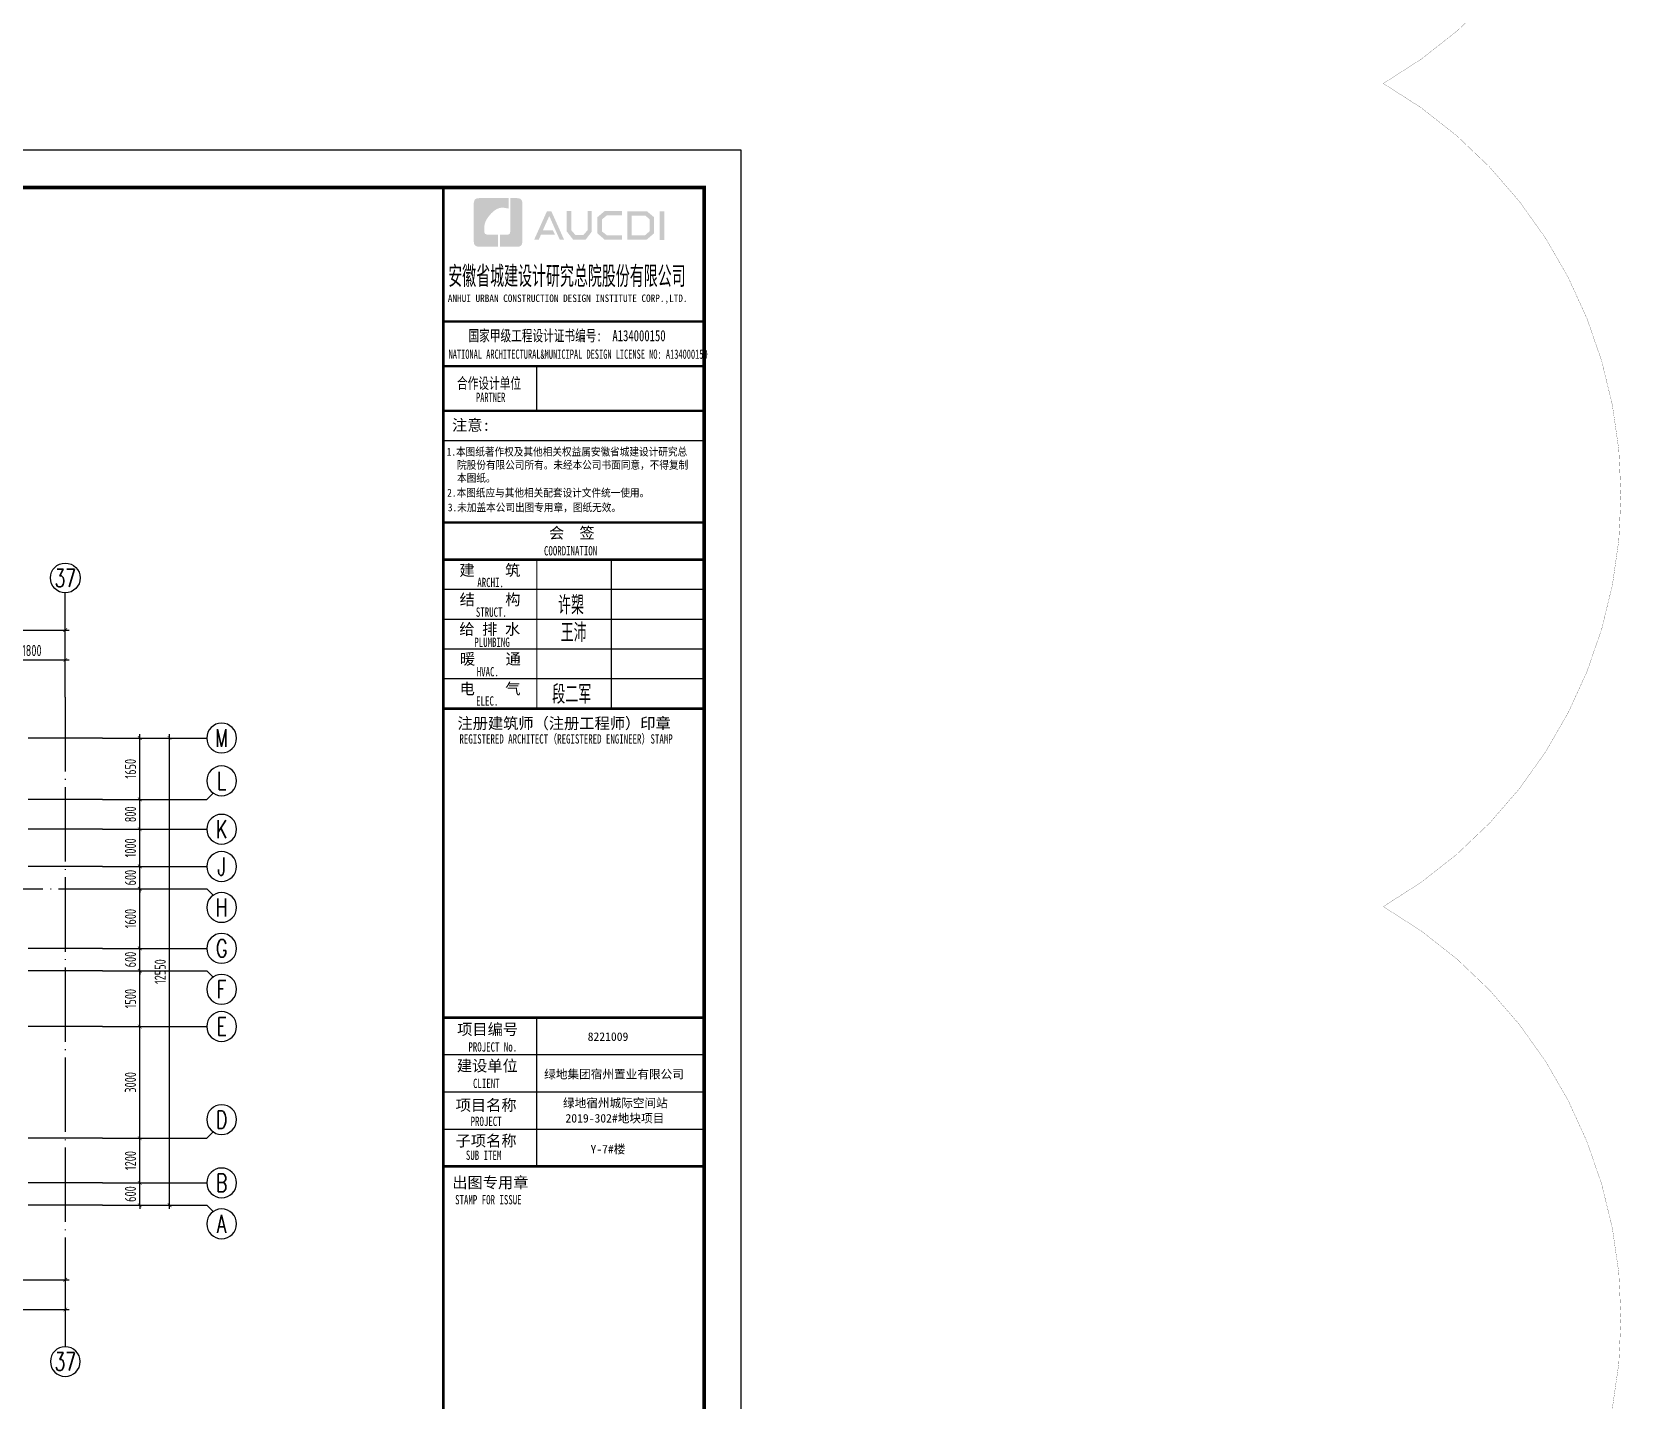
# Model space of a CAD drawing. Extents: x -655480 to 203344, y -294099 to 287156.
# Drawn here: x -25629 to 17063, y -152604 to -115844 of the extents above; entities that cross this region are included whole.
import ezdxf
from ezdxf.enums import TextEntityAlignment as Align

# ---------------------------------------------------------------- set-up
doc = ezdxf.new("R2010")
doc.units = 0
doc.header["$LTSCALE"] = 1000
doc.linetypes.add('DOTE', pattern=[2.42, 2, -0.2, 0.02, -0.2])
doc.layers.get('0').update_dxf_attribs({"linetype": 'CONTINUOUS'})
doc.layers.get('DEFPOINTS').update_dxf_attribs({"linetype": 'CONTINUOUS'})
for name, color, linetype in [('-TK', 7, 'CONTINUOUS'), ('A-AXIS', 1, 'CONTINUOUS'), ('A-DOTE', 10, 'DOTE'), ('AXIS_NUM', 7, 'CONTINUOUS'), ('S-Y一般标注', 3, 'CONTINUOUS'), ('图签文字', 4, 'CONTINUOUS')]:
    doc.layers.add(name, color=color, linetype=linetype)
doc.layers.add('图框', color=9, linetype='CONTINUOUS', lineweight=18)
doc.layers.add('图签', color=147, linetype='CONTINUOUS', lineweight=18)
doc.layers.add('审图修改', color=2, linetype='CONTINUOUS', plot=False)
doc.styles.add('HT', font='simhei.ttf')
doc.styles.add('TSSD_Axis', font='complex.shx', dxfattribs={"width": 0.7, "bigfont": 'hztxt.shx'})
doc.styles.add('TSSD_DIMENSION', font='Tssdeng.shx', dxfattribs={"width": 0.7, "bigfont": 'tssdchn.shx'})
doc.styles.add('宋体', font='', dxfattribs={"height": 50})
doc.styles.add('建筑图签-1', font='simhei.ttf', dxfattribs={"width": 0.7})
doc.styles.add('建筑图签-2', font='TXT.shx', dxfattribs={"width": 0.5, "bigfont": 'HZTXT.shx'})
doc.styles.get('宋体').set_extended_font_data('SimSun')
doc.dimstyles.new('TSSD_100_100', dxfattribs={"dimtxt": 300, "dimasz": 100, "dimexe": 100, "dimexo": 250, "dimgap": 100, "dimtad": 1, "dimdec": 0, "dimzin": 0, "dimdsep": 46, "dimtxsty": 'TSSD_DIMENSION', "dimblk": 'ARCHTICK', "dimcen": 0, "dimdle": 100, "dimclrt": 7, "dimadec": 0, "dimazin": 0, "dimtfac": 1, "dimtdec": 0, "dimtix": 1, "dimtmove": 2, "dimatfit": 3, "dimldrblk": 'ARCHTICK', "dimfxl": 1, "dimtolj": 1, "dimtzin": 0, "dimarcsym": 0})

# ---------------------------------------------------------------- blocks, each defined once
blk = doc.blocks.new('院标1')
h = blk.add_hatch(color=150)
h.dxf.hatch_style = 1
h.set_gradient(color1=(33, 113, 253), color2=(33, 113, 253), tint=1, name='INVCURVED')
edge = h.paths.add_edge_path()
edge.add_spline(control_points=[(116373, 648379), (116379, 648379), (116382, 648379), (116391, 648379), (116391, 648379), (116391, 648379), (116616, 648379), (116616, 648379), (116616, 648379), (116616, 648379), (116616, 648054), (116616, 648054), (116616, 648054), (116616, 648054), (116108, 648054), (116108, 648054), (116108, 648054), (116028, 648054), (115963, 648111), (115963, 648199), (115963, 648199), (115963, 648199), (115963, 649215), (115963, 649215), (115963, 649215), (115963, 649295), (116018, 649360), (116108, 649360), (116108, 649360), (116108, 649360), (116897, 649360), (116897, 649360), (116897, 649360), (116897, 649360), (116897, 649080), (116897, 649080), (116897, 649080), (116897, 649080), (116566, 649140), (116356, 648859), (116356, 648859), (116245, 648719), (116240, 648545), (116247, 648466), (116247, 648466), (116254, 648386), (116247, 648466), (116247, 648466), (116247, 648466), (116247, 648466), (116258, 648374), (116373, 648379)], knot_values=[0, 0, 0, 0, 0.071429, 0.071429, 0.071429, 0.107143, 0.142857, 0.142857, 0.142857, 0.178571, 0.214286, 0.214286, 0.214286, 0.25, 0.285714, 0.285714, 0.285714, 0.321429, 0.357143, 0.357143, 0.357143, 0.392857, 0.428571, 0.428571, 0.428571, 0.464286, 0.5, 0.5, 0.5, 0.535714, 0.571429, 0.571429, 0.571429, 0.607143, 0.642857, 0.642857, 0.642857, 0.678571, 0.714286, 0.714286, 0.714286, 0.75, 0.785714, 0.785714, 0.785714, 0.821429, 0.857143, 0.857143, 0.857143, 0.928571, 1, 1, 1, 1], degree=3, periodic=0)
h = blk.add_hatch(color=150)
h.dxf.hatch_style = 1
h.set_gradient(color1=(33, 113, 253), color2=(33, 113, 253), tint=1, name='INVCURVED')
edge = h.paths.add_edge_path()
edge.add_spline(control_points=[(117268, 649215), (117268, 649215), (117268, 648199), (117268, 648199), (117268, 648199), (117268, 648114), (117212, 648054), (117123, 648054), (117123, 648054), (117123, 648054), (116663, 648054), (116663, 648054), (116663, 648054), (116663, 648054), (116663, 648379), (116663, 648379), (116663, 648379), (116663, 648379), (116865, 648379), (116865, 648379), (116865, 648379), (116907, 648379), (116941, 648413), (116941, 648455), (116941, 648455), (116941, 648455), (116941, 649360), (116941, 649360), (116941, 649360), (116941, 649360), (117123, 649360), (117123, 649360), (117123, 649360), (117204, 649360), (117268, 649306), (117268, 649215)], knot_values=[0, 0, 0, 0, 0.1, 0.1, 0.1, 0.15, 0.2, 0.2, 0.2, 0.25, 0.3, 0.3, 0.3, 0.35, 0.4, 0.4, 0.4, 0.45, 0.5, 0.5, 0.5, 0.55, 0.6, 0.6, 0.6, 0.65, 0.7, 0.7, 0.7, 0.75, 0.8, 0.8, 0.8, 0.9, 1, 1, 1, 1], degree=3, periodic=0)
blk = doc.blocks.new('A1')
at = {"layer": '图框'}
h = blk.add_hatch(color=256, dxfattribs=at)
h.paths.add_polyline_path([(81908, 57758), (82034, 57758), (82034, 56988), (81908, 56988)])
h.paths.add_polyline_path([(81156, 57642), (81156, 57116), (81516, 57116), (81640, 57223), (81640, 57541), (81520, 57642)], flags=16)
h.paths.add_polyline_path([(81038, 57760), (81038, 56998), (81560, 56998), (81759, 57168), (81759, 57596), (81563, 57760)])
h.paths.add_polyline_path([(80895, 57764), (80895, 57648), (80488, 57648), (80355, 57537), (80355, 57218), (80488, 57115), (80897, 57115), (80897, 56993), (80433, 56993), (80231, 57168), (80231, 57596), (80429, 57764)])
h.paths.add_polyline_path([(79412, 57762), (79532, 57762), (79532, 57251), (79646, 57120), (79857, 57120), (79971, 57251), (79971, 57762), (80085, 57762), (80085, 57214), (79921, 56997), (79583, 56997), (79412, 57216)])
h.paths.add_polyline_path([(78880, 57760), (78997, 57760), (79339, 56996), (79223, 56996), (78942, 57630), (78767, 57242), (79038, 57242), (79099, 57127), (78718, 57127), (78659, 56994), (78536, 56994)])
blk.add_lwpolyline([(0, 59400), (0, 0), (84100, 0), (84100, 59400)], close=True)
at = {"const_width": 100}
blk.add_lwpolyline([(2500, 58400), (2500, 1000), (83100, 1000), (83100, 58400)], close=True, dxfattribs=at)
at = {"layer": '图框'}
for p, q in [((76100, 54800), (83100, 54800)), ((76100, 54800), (83100, 54800)), ((76100, 53600), (83100, 53600))]:
    blk.add_line(p, q, dxfattribs=at)
for points, const_width in [([(76100, 1000), (76100, 58400)], 70), ([(76100, 54800), (83100, 54800)], 60), ([(76100, 53600), (83100, 53600)], 60), ([(76100, 53600), (83100, 53600)], 60), ([(78600, 53600), (78600, 52400)], 35), ([(76100, 52400), (83100, 52400)], 60), ([(76100, 52400), (83100, 52400)], 60), ([(76100, 51599), (83100, 51599)], 35), ([(76108, 49400), (83108, 49400)], 60), ([(76108, 48400), (83108, 48400)], 70), ([(76108, 48400), (83108, 48400)], 70), ([(78608, 48400), (78608, 44400)], 35), ([(80608, 48400), (80608, 44400)], 35), ([(76108, 47600), (83108, 47600)], 35), ([(76108, 46800), (83108, 46800)], 35), ([(76108, 46000), (83108, 46000)], 35), ([(76108, 45200), (83108, 45200)], 35), ([(76108, 44400), (83108, 44400)], 70), ([(76100, 36100), (83100, 36100)], 70), ([(76100, 36100), (83100, 36100)], 70), ([(78600, 32100), (78600, 36100)], 35), ([(76100, 35100), (83100, 35100)], 35), ([(76100, 34100), (83100, 34100)], 35), ([(76100, 33100), (83100, 33100)], 35), ([(83100, 32100), (76100, 32100)], 70)]:
    blk.add_lwpolyline(points, dxfattribs=dict(at, const_width=const_width))
blk.add_blockref('院标1', (-39049, -591249))
for s, height, style, width, p in [('ANHUI URBAN CONSTRUCTION DESIGN INSTITUTE CORP.,LTD.', 200, '建筑图签-1', 0.91, (76218, 55322)), ('NATIONAL ARCHITECTURAL&MUNICIPAL DESIGN LICENSE NO: A134000150', 250, '建筑图签-1', 0.6, (76237, 53795)), ('PARTNER', 250, '建筑图签-1', 0.6, (76975, 52634)), ('1.本图纸著作权及其他相关权益属安徽省城建设计研究总', 210, 'HT', 0.88, (76186, 51193)), ('院股份有限公司所有。未经本公司书面同意，不得复制', 210, 'HT', 0.88, (76465, 50839)), ('本图纸。', 210, 'HT', 0.88, (76465, 50489)), (' 2.本图纸应与其他相关配套设计文件统一使用。 ', 210, 'HT', 0.88, (76075, 50092)), ('3.未加盖本公司出图专用章，图纸无效。', 210, 'HT', 0.88, (76218, 49698)), ('COORDINATION', 250, '建筑图签-1', 0.7, (78800, 48513)), ('ARCHI.', 250, '建筑图签-1', 0.7, (77009, 47662)), ('STRUCT.', 250, '建筑图签-1', 0.7, (76970, 46865)), ('PLUMBING', 250, '建筑图签-1', 0.7, (76929, 46058)), ('HVAC.', 250, '建筑图签-1', 0.7, (76994, 45265)), ('ELEC.', 250, '建筑图签-1', 0.7, (76978, 44480)), ('REGISTERED ARCHITECT（REGISTERED ENGINEER）STAMP', 250, '建筑图签-1', 0.7, (76529, 43459)), ('PROJECT No.', 250, '建筑图签-1', 0.7, (76770, 35185, -1799)), ('CLIENT', 250, '建筑图签-1', 0.7, (76894, 34206)), ('PROJECT', 250, '建筑图签-1', 0.7, (76829, 33187)), ('SUB ITEM', 250, '建筑图签-1', 0.7, (76702, 32276)), ('STAMP FOR ISSUE', 250, '建筑图签-1', 0.7, (76413, 31081))]:
    blk.add_text(s, height=height, dxfattribs=dict(at, style=style, width=width)).set_placement(p)
at = {"layer": '图签', "color": 2, "style": '宋体'}
for s, height, p in [('8221009', 229.3, (79974, 35472)), ('绿地集团宿州置业有限公司', 229.34, (78805, 34462)), ('绿地宿州城际空间站', 229.3, (79310, 33688)), ('2019-302#地块项目', 229.34, (79377, 33279)), ('Y-7#楼', 229.3, (80049, 32448))]:
    blk.add_text(s, height=height, dxfattribs=at).set_placement(p)
at = {"layer": '图签文字', "color": 7, "style": '建筑图签-1'}
for s, height, width, p in [('安徽省城建设计研究总院股份有限公司', 500, 0.55, (76228, 55777)), ('国家甲级工程设计证书编号:  A134000150', 300, 0.7, (76772, 54267)), ('合作设计单位', 300, 0.7, (76465, 52990))]:
    blk.add_text(s, height=height, dxfattribs=dict(at, width=width)).set_placement(p)
for s, p in [('注意:', (76331, 51863)), ('会  签', (78935, 48968)), ('建    筑', (76530, 47967)), ('结    构', (76534, 47179)), ('给 排 水', (76525, 46385)), ('暖    通', (76543, 45582)), ('电    气', (76533, 44782)), ('注册建筑师（注册工程师）印章', (76475, 43854)), ('项目编号', (76468, 35632)), ('建设单位', (76460, 34655)), ('项目名称', (76427, 33597)), ('子项名称', (76427, 32640)), ('出图专用章', (76336, 31518))]:
    blk.add_text(s, height=300, dxfattribs=at).set_placement(p)
at = {"layer": '图签文字', "color": 1, "style": '建筑图签-2', "width": 0.7}
for s, p in [('许槊', (79175, 46928)), ('王沛', (79246, 46187)), ('段二军', (79021, 44532))]:
    blk.add_text(s, height=500, dxfattribs=at).set_placement(p)
blk = doc.blocks.new('ts_axno')
at = {"color": 0, "linetype": 'ByBlock', "lineweight": -2}
blk.add_circle((0, 0), 0.5, dxfattribs=at)
at = {"color": 0, "linetype": 'ByBlock', "lineweight": -2, "style": 'TSSD_Axis', "width": 0.7}
blk.add_attdef('A', text='', height=0.6, dxfattribs=at).set_placement((0, 0), align=Align.MIDDLE_CENTER)
blk = doc.blocks.new('_ArchTick')
at = {"color": 0, "linetype": 'ByBlock', "const_width": 0.15}
blk.add_lwpolyline([(-0.5, -0.5), (0.5, 0.5)], dxfattribs=at)
blk = doc.blocks.new('*D171')
at = {"layer": 'DEFPOINTS', "color": 0, "transparency": 16777216}
for p in [(54600, 19250), (52800, 18250), (54600, 18250)]:
    blk.add_point(p, dxfattribs=at)
at = {"layer": 'S-Y一般标注', "color": 0, "lineweight": -2, "transparency": 16777216}
for p, q in [((52700, 19250), (54700, 19250)), ((52800, 18500), (52800, 19350)), ((54600, 18500), (54600, 19350))]:
    blk.add_line(p, q, dxfattribs=at)
at = {"layer": 'S-Y一般标注', "color": 0, "lineweight": -2, "transparency": 16777216, "xscale": 100, "yscale": 100, "zscale": 100, "rotation": 180}
blk.add_blockref('_ArchTick', (52800, 19250), dxfattribs=at)
at = {"layer": 'S-Y一般标注', "color": 0, "lineweight": -2, "transparency": 16777216, "xscale": 100, "yscale": 100, "zscale": 100}
blk.add_blockref('_ArchTick', (54600, 19250), dxfattribs=at)
at = {"layer": 'S-Y一般标注', "color": 7, "transparency": 16777216, "insert": (53700, 19500), "char_height": 300, "attachment_point": 5, "style": 'TSSD_DIMENSION'}
blk.add_mtext('\\A1;1800', dxfattribs=at)
blk = doc.blocks.new('*D172')
at = {"layer": 'DEFPOINTS', "color": 0, "transparency": 16777216}
for p in [(54600, 20050), (4600, 18250), (54600, 18250)]:
    blk.add_point(p, dxfattribs=at)
at = {"layer": 'S-Y一般标注', "color": 0, "lineweight": -2, "transparency": 16777216}
for p, q in [((4600, 18500), (4600, 20150)), ((54600, 18500), (54600, 20150)), ((4500, 20050), (54700, 20050))]:
    blk.add_line(p, q, dxfattribs=at)
at = {"layer": 'S-Y一般标注', "color": 0, "lineweight": -2, "transparency": 16777216, "xscale": 100, "yscale": 100, "zscale": 100, "rotation": 180}
blk.add_blockref('_ArchTick', (4600, 20050), dxfattribs=at)
at = {"layer": 'S-Y一般标注', "color": 0, "lineweight": -2, "transparency": 16777216, "xscale": 100, "yscale": 100, "zscale": 100}
blk.add_blockref('_ArchTick', (54600, 20050), dxfattribs=at)
at = {"layer": 'S-Y一般标注', "color": 7, "transparency": 16777216, "insert": (29600, 20300), "char_height": 300, "attachment_point": 5, "style": 'TSSD_DIMENSION'}
blk.add_mtext('\\A1;50000', dxfattribs=at)
blk = doc.blocks.new('*D194')
at = {"layer": 'DEFPOINTS', "color": 0, "transparency": 16777216}
for p in [(51100, 3600), (54600, 3600), (54600, 2600)]:
    blk.add_point(p, dxfattribs=at)
at = {"layer": 'S-Y一般标注', "color": 0, "lineweight": -2, "transparency": 16777216}
for p, q in [((51100, 3350), (51100, 2500)), ((54600, 3350), (54600, 2500)), ((51000, 2600), (54700, 2600))]:
    blk.add_line(p, q, dxfattribs=at)
at = {"layer": 'S-Y一般标注', "color": 0, "lineweight": -2, "transparency": 16777216, "xscale": 100, "yscale": 100, "zscale": 100, "rotation": 180}
blk.add_blockref('_ArchTick', (51100, 2600), dxfattribs=at)
at = {"layer": 'S-Y一般标注', "color": 0, "lineweight": -2, "transparency": 16777216, "xscale": 100, "yscale": 100, "zscale": 100}
blk.add_blockref('_ArchTick', (54600, 2600), dxfattribs=at)
at = {"layer": 'S-Y一般标注', "color": 7, "transparency": 16777216, "insert": (52850, 2850), "char_height": 300, "attachment_point": 5, "style": 'TSSD_DIMENSION'}
blk.add_mtext('\\A1;3500', dxfattribs=at)
blk = doc.blocks.new('*D195')
at = {"layer": 'DEFPOINTS', "color": 0, "transparency": 16777216}
for p in [(4600, 3600), (54600, 3600), (54600, 1800)]:
    blk.add_point(p, dxfattribs=at)
at = {"layer": 'S-Y一般标注', "color": 0, "lineweight": -2, "transparency": 16777216}
for p, q in [((4600, 3350), (4600, 1700)), ((54600, 3350), (54600, 1700)), ((4500, 1800), (54700, 1800))]:
    blk.add_line(p, q, dxfattribs=at)
at = {"layer": 'S-Y一般标注', "color": 0, "lineweight": -2, "transparency": 16777216, "xscale": 100, "yscale": 100, "zscale": 100, "rotation": 180}
blk.add_blockref('_ArchTick', (4600, 1800), dxfattribs=at)
at = {"layer": 'S-Y一般标注', "color": 0, "lineweight": -2, "transparency": 16777216, "xscale": 100, "yscale": 100, "zscale": 100}
blk.add_blockref('_ArchTick', (54600, 1800), dxfattribs=at)
at = {"layer": 'S-Y一般标注', "color": 7, "transparency": 16777216, "insert": (29600, 2050), "char_height": 300, "attachment_point": 5, "style": 'TSSD_DIMENSION'}
blk.add_mtext('\\A1;50000', dxfattribs=at)
blk = doc.blocks.new('*D200')
at = {"layer": 'DEFPOINTS', "color": 0, "transparency": 16777216}
for p in [(55600, 5200), (56600, 5200), (55600, 4600)]:
    blk.add_point(p, dxfattribs=at)
at = {"layer": 'S-Y一般标注', "color": 0, "lineweight": -2, "transparency": 16777216}
for p, q in [((55850, 5200), (56700, 5200)), ((56600, 5200), (56600, 5300)), ((56600, 4600), (56600, 5200)), ((55850, 4600), (56700, 4600)), ((56600, 4600), (56600, 4500))]:
    blk.add_line(p, q, dxfattribs=at)
at = {"layer": 'S-Y一般标注', "color": 0, "lineweight": -2, "transparency": 16777216, "xscale": 100, "yscale": 100, "zscale": 100}
for p, rotation in [((56600, 5200), 270), ((56600, 4600), 90)]:
    blk.add_blockref('_ArchTick', p, dxfattribs=dict(at, rotation=rotation))
at = {"layer": 'S-Y一般标注', "color": 7, "transparency": 16777216, "insert": (56350, 4900), "char_height": 300, "attachment_point": 5, "rotation": 90, "style": 'TSSD_DIMENSION'}
blk.add_mtext('\\A1;600', dxfattribs=at)
blk = doc.blocks.new('*D201')
at = {"layer": 'DEFPOINTS', "color": 0, "transparency": 16777216}
for p in [(55600, 10900), (56600, 10900), (55600, 9400)]:
    blk.add_point(p, dxfattribs=at)
at = {"layer": 'S-Y一般标注', "color": 0, "lineweight": -2, "transparency": 16777216}
for p, q in [((55850, 10900), (56700, 10900)), ((56600, 9300), (56600, 11000)), ((55850, 9400), (56700, 9400))]:
    blk.add_line(p, q, dxfattribs=at)
at = {"layer": 'S-Y一般标注', "color": 0, "lineweight": -2, "transparency": 16777216, "xscale": 100, "yscale": 100, "zscale": 100}
for p, rotation in [((56600, 10900), 90), ((56600, 9400), 270)]:
    blk.add_blockref('_ArchTick', p, dxfattribs=dict(at, rotation=rotation))
at = {"layer": 'S-Y一般标注', "color": 7, "transparency": 16777216, "insert": (56350, 10150), "char_height": 300, "attachment_point": 5, "rotation": 90, "style": 'TSSD_DIMENSION'}
blk.add_mtext('\\A1;1500', dxfattribs=at)
blk = doc.blocks.new('*D202')
at = {"layer": 'DEFPOINTS', "color": 0, "transparency": 16777216}
for p in [(55600, 11500), (56600, 11500), (55600, 10900)]:
    blk.add_point(p, dxfattribs=at)
at = {"layer": 'S-Y一般标注', "color": 0, "lineweight": -2, "transparency": 16777216}
for p, q in [((56600, 11500), (56600, 11600)), ((55850, 11500), (56700, 11500)), ((56600, 10900), (56600, 11500)), ((55850, 10900), (56700, 10900)), ((56600, 10900), (56600, 10800))]:
    blk.add_line(p, q, dxfattribs=at)
at = {"layer": 'S-Y一般标注', "color": 0, "lineweight": -2, "transparency": 16777216, "xscale": 100, "yscale": 100, "zscale": 100}
for p, rotation in [((56600, 11500), 270), ((56600, 10900), 90)]:
    blk.add_blockref('_ArchTick', p, dxfattribs=dict(at, rotation=rotation))
at = {"layer": 'S-Y一般标注', "color": 7, "transparency": 16777216, "insert": (56350, 11200), "char_height": 300, "attachment_point": 5, "rotation": 90, "style": 'TSSD_DIMENSION'}
blk.add_mtext('\\A1;600', dxfattribs=at)
blk = doc.blocks.new('*D203')
at = {"layer": 'DEFPOINTS', "color": 0, "transparency": 16777216}
for p in [(55600, 13100), (56600, 13100), (55600, 11500)]:
    blk.add_point(p, dxfattribs=at)
at = {"layer": 'S-Y一般标注', "color": 0, "lineweight": -2, "transparency": 16777216}
for p, q in [((55850, 13100), (56700, 13100)), ((56600, 11400), (56600, 13200)), ((55850, 11500), (56700, 11500))]:
    blk.add_line(p, q, dxfattribs=at)
at = {"layer": 'S-Y一般标注', "color": 0, "lineweight": -2, "transparency": 16777216, "xscale": 100, "yscale": 100, "zscale": 100}
for p, rotation in [((56600, 13100), 90), ((56600, 11500), 270)]:
    blk.add_blockref('_ArchTick', p, dxfattribs=dict(at, rotation=rotation))
at = {"layer": 'S-Y一般标注', "color": 7, "transparency": 16777216, "insert": (56350, 12300), "char_height": 300, "attachment_point": 5, "rotation": 90, "style": 'TSSD_DIMENSION'}
blk.add_mtext('\\A1;1600', dxfattribs=at)
blk = doc.blocks.new('*D204')
at = {"layer": 'DEFPOINTS', "color": 0, "transparency": 16777216}
for p in [(55600, 13700), (56600, 13700), (55600, 13100)]:
    blk.add_point(p, dxfattribs=at)
at = {"layer": 'S-Y一般标注', "color": 0, "lineweight": -2, "transparency": 16777216}
for p, q in [((55850, 13700), (56700, 13700)), ((56600, 13700), (56600, 13800)), ((56600, 13100), (56600, 13700)), ((55850, 13100), (56700, 13100)), ((56600, 13100), (56600, 13000))]:
    blk.add_line(p, q, dxfattribs=at)
at = {"layer": 'S-Y一般标注', "color": 0, "lineweight": -2, "transparency": 16777216, "xscale": 100, "yscale": 100, "zscale": 100}
for p, rotation in [((56600, 13700), 270), ((56600, 13100), 90)]:
    blk.add_blockref('_ArchTick', p, dxfattribs=dict(at, rotation=rotation))
at = {"layer": 'S-Y一般标注', "color": 7, "transparency": 16777216, "insert": (56350, 13400), "char_height": 300, "attachment_point": 5, "rotation": 90, "style": 'TSSD_DIMENSION'}
blk.add_mtext('\\A1;600', dxfattribs=at)
blk = doc.blocks.new('*D205')
at = {"layer": 'DEFPOINTS', "color": 0, "transparency": 16777216}
for p in [(55600, 14700), (56600, 14700), (55600, 13700)]:
    blk.add_point(p, dxfattribs=at)
at = {"layer": 'S-Y一般标注', "color": 0, "lineweight": -2, "transparency": 16777216}
for p, q in [((55850, 14700), (56700, 14700)), ((56600, 13600), (56600, 14800)), ((55850, 13700), (56700, 13700))]:
    blk.add_line(p, q, dxfattribs=at)
at = {"layer": 'S-Y一般标注', "color": 0, "lineweight": -2, "transparency": 16777216, "xscale": 100, "yscale": 100, "zscale": 100}
for p, rotation in [((56600, 14700), 90), ((56600, 13700), 270)]:
    blk.add_blockref('_ArchTick', p, dxfattribs=dict(at, rotation=rotation))
at = {"layer": 'S-Y一般标注', "color": 7, "transparency": 16777216, "insert": (56350, 14200), "char_height": 300, "attachment_point": 5, "rotation": 90, "style": 'TSSD_DIMENSION'}
blk.add_mtext('\\A1;1000', dxfattribs=at)
blk = doc.blocks.new('*D206')
at = {"layer": 'DEFPOINTS', "color": 0, "transparency": 16777216}
for p in [(55600, 17150), (57400, 17150), (55600, 4600)]:
    blk.add_point(p, dxfattribs=at)
at = {"layer": 'S-Y一般标注', "color": 0, "lineweight": -2, "transparency": 16777216}
for p, q in [((55850, 17150), (57500, 17150)), ((57400, 4500), (57400, 17250)), ((55850, 4600), (57500, 4600))]:
    blk.add_line(p, q, dxfattribs=at)
at = {"layer": 'S-Y一般标注', "color": 0, "lineweight": -2, "transparency": 16777216, "xscale": 100, "yscale": 100, "zscale": 100}
for p, rotation in [((57400, 17150), 90), ((57400, 4600), 270)]:
    blk.add_blockref('_ArchTick', p, dxfattribs=dict(at, rotation=rotation))
at = {"layer": 'S-Y一般标注', "color": 7, "transparency": 16777216, "insert": (57150, 10875), "char_height": 300, "attachment_point": 5, "rotation": 90, "style": 'TSSD_DIMENSION'}
blk.add_mtext('\\A1;12550', dxfattribs=at)
blk = doc.blocks.new('*D207')
at = {"layer": 'DEFPOINTS', "color": 0, "transparency": 16777216}
for p in [(55600, 15500), (56600, 15500), (55600, 14700)]:
    blk.add_point(p, dxfattribs=at)
at = {"layer": 'S-Y一般标注', "color": 0, "lineweight": -2, "transparency": 16777216}
for p, q in [((55850, 15500), (56700, 15500)), ((56600, 14600), (56600, 15600)), ((55850, 14700), (56700, 14700))]:
    blk.add_line(p, q, dxfattribs=at)
at = {"layer": 'S-Y一般标注', "color": 0, "lineweight": -2, "transparency": 16777216, "xscale": 100, "yscale": 100, "zscale": 100}
for p, rotation in [((56600, 15500), 90), ((56600, 14700), 270)]:
    blk.add_blockref('_ArchTick', p, dxfattribs=dict(at, rotation=rotation))
at = {"layer": 'S-Y一般标注', "color": 7, "transparency": 16777216, "insert": (56350, 15100), "char_height": 300, "attachment_point": 5, "rotation": 90, "style": 'TSSD_DIMENSION'}
blk.add_mtext('\\A1;800', dxfattribs=at)
blk = doc.blocks.new('*D208')
at = {"layer": 'DEFPOINTS', "color": 0, "transparency": 16777216}
for p in [(55600, 6400), (56600, 6400), (55600, 5200)]:
    blk.add_point(p, dxfattribs=at)
at = {"layer": 'S-Y一般标注', "color": 0, "lineweight": -2, "transparency": 16777216}
for p, q in [((56600, 5100), (56600, 6500)), ((55850, 6400), (56700, 6400)), ((55850, 5200), (56700, 5200))]:
    blk.add_line(p, q, dxfattribs=at)
at = {"layer": 'S-Y一般标注', "color": 0, "lineweight": -2, "transparency": 16777216, "xscale": 100, "yscale": 100, "zscale": 100}
for p, rotation in [((56600, 6400), 90), ((56600, 5200), 270)]:
    blk.add_blockref('_ArchTick', p, dxfattribs=dict(at, rotation=rotation))
at = {"layer": 'S-Y一般标注', "color": 7, "transparency": 16777216, "insert": (56350, 5800), "char_height": 300, "attachment_point": 5, "rotation": 90, "style": 'TSSD_DIMENSION'}
blk.add_mtext('\\A1;1200', dxfattribs=at)
blk = doc.blocks.new('*D209')
at = {"layer": 'DEFPOINTS', "color": 0, "transparency": 16777216}
for p in [(55600, 9400), (56600, 9400), (55600, 6400)]:
    blk.add_point(p, dxfattribs=at)
at = {"layer": 'S-Y一般标注', "color": 0, "lineweight": -2, "transparency": 16777216}
for p, q in [((55850, 9400), (56700, 9400)), ((56600, 6300), (56600, 9500)), ((55850, 6400), (56700, 6400))]:
    blk.add_line(p, q, dxfattribs=at)
at = {"layer": 'S-Y一般标注', "color": 0, "lineweight": -2, "transparency": 16777216, "xscale": 100, "yscale": 100, "zscale": 100}
for p, rotation in [((56600, 9400), 90), ((56600, 6400), 270)]:
    blk.add_blockref('_ArchTick', p, dxfattribs=dict(at, rotation=rotation))
at = {"layer": 'S-Y一般标注', "color": 7, "transparency": 16777216, "insert": (56350, 7900), "char_height": 300, "attachment_point": 5, "rotation": 90, "style": 'TSSD_DIMENSION'}
blk.add_mtext('\\A1;3000', dxfattribs=at)
blk = doc.blocks.new('*D210')
at = {"layer": 'DEFPOINTS', "color": 0, "transparency": 16777216}
for p in [(55600, 17150), (56600, 17150), (55600, 15500)]:
    blk.add_point(p, dxfattribs=at)
at = {"layer": 'S-Y一般标注', "color": 0, "lineweight": -2, "transparency": 16777216}
for p, q in [((55850, 17150), (56700, 17150)), ((56600, 15400), (56600, 17250)), ((55850, 15500), (56700, 15500))]:
    blk.add_line(p, q, dxfattribs=at)
at = {"layer": 'S-Y一般标注', "color": 0, "lineweight": -2, "transparency": 16777216, "xscale": 100, "yscale": 100, "zscale": 100}
for p, rotation in [((56600, 17150), 90), ((56600, 15500), 270)]:
    blk.add_blockref('_ArchTick', p, dxfattribs=dict(at, rotation=rotation))
at = {"layer": 'S-Y一般标注', "color": 7, "transparency": 16777216, "insert": (56350, 16325), "char_height": 300, "attachment_point": 5, "rotation": 90, "style": 'TSSD_DIMENSION'}
blk.add_mtext('\\A1;1650', dxfattribs=at)
blk = doc.blocks.new('20210726.16395156')
at = {"layer": 'A-AXIS'}
for p, q in [((54600, 18249.9), (54600, 21049.9)), ((55600, 17150), (58400, 17150)), ((55600, 15500), (58400, 15500)), ((58400, 15500), (58571.6, 15671.7)), ((55600, 14700), (58400, 14700)), ((55600, 13700), (58400, 13700)), ((55600, 13100.3), (58400, 13100.3)), ((58400, 13100.3), (58571.6, 12928.7)), ((55600, 11500), (58400, 11500)), ((55600, 10900), (58400, 10900)), ((58400, 10900), (58571.6, 10728.4)), ((55600, 9400), (58400, 9400)), ((58400, 6400), (58571.6, 6571.7)), ((55600, 6400), (58400, 6400)), ((55600, 5200), (58400, 5200)), ((55600, 4600), (58400, 4600)), ((58400, 4600), (58571.6, 4428.4)), ((54600, 3600), (54600, 800))]:
    blk.add_line(p, q, dxfattribs=at)
at = {"layer": 'A-DOTE'}
for p, q in [((54600, 18249.9), (54600, 3600)), ((55600, 17150), (3600, 17150)), ((55600, 15500), (3600, 15500)), ((55600, 14700), (3600, 14700)), ((55600, 13700), (3600, 13700)), ((3600, 13100.3), (55600, 13100.3)), ((55600, 11500), (3600, 11500)), ((55600, 10900), (3600, 10900)), ((55600, 9400), (3600, 9400)), ((55600, 6400), (3600, 6400)), ((55600, 5200), (3600, 5200)), ((55600, 4600), (3600, 4600))]:
    blk.add_line(p, q, dxfattribs=at)
at = {"layer": 'A-AXIS'}
ref = blk.add_blockref('ts_axno', (54600, 21449.9), dxfattribs=dict(at, xscale=800, yscale=800, zscale=800))
ref.add_attrib('23', '37', dxfattribs={"layer": 'AXIS_NUM', "height": 480, "style": 'TSSD_Axis', "width": 0.7}).set_placement((54600, 21449.9), align=Align.MIDDLE_CENTER)
ref = blk.add_blockref('ts_axno', (58800, 17150), dxfattribs=dict(at, xscale=-800, yscale=800, zscale=800))
ref.add_attrib('G', 'M', dxfattribs={"layer": 'AXIS_NUM', "height": 480, "style": 'TSSD_Axis', "width": 0.7}).set_placement((58800, 17150), align=Align.MIDDLE_CENTER)
ref = blk.add_blockref('ts_axno', (58800, 16000), dxfattribs=dict(at, xscale=-800, yscale=800, zscale=800))
ref.add_attrib('G', 'L', dxfattribs={"layer": 'AXIS_NUM', "height": 480, "style": 'TSSD_Axis', "width": 0.7}).set_placement((58800, 16000), align=Align.MIDDLE_CENTER)
ref = blk.add_blockref('ts_axno', (58800, 14700), dxfattribs=dict(at, xscale=-800, yscale=800, zscale=800))
ref.add_attrib('G', 'K', dxfattribs={"layer": 'AXIS_NUM', "height": 480, "style": 'TSSD_Axis', "width": 0.7}).set_placement((58800, 14700), align=Align.MIDDLE_CENTER)
ref = blk.add_blockref('ts_axno', (58800, 13700), dxfattribs=dict(at, xscale=-800, yscale=800, zscale=800))
ref.add_attrib('G', 'J', dxfattribs={"layer": 'AXIS_NUM', "height": 480, "style": 'TSSD_Axis', "width": 0.7}).set_placement((58800, 13700), align=Align.MIDDLE_CENTER)
ref = blk.add_blockref('ts_axno', (58800, 12600.3), dxfattribs=dict(at, xscale=-800, yscale=800, zscale=800))
ref.add_attrib('C', 'H', dxfattribs={"layer": 'AXIS_NUM', "height": 480, "style": 'TSSD_Axis', "width": 0.7}).set_placement((58800, 12600.3), align=Align.MIDDLE_CENTER)
ref = blk.add_blockref('ts_axno', (58800, 11500), dxfattribs=dict(at, xscale=-800, yscale=800, zscale=800))
ref.add_attrib('D', 'G', dxfattribs={"layer": 'AXIS_NUM', "height": 480, "style": 'TSSD_Axis', "width": 0.7}).set_placement((58800, 11500), align=Align.MIDDLE_CENTER)
ref = blk.add_blockref('ts_axno', (58800, 10400), dxfattribs=dict(at, xscale=-800, yscale=800, zscale=800))
ref.add_attrib('C', 'F', dxfattribs={"layer": 'AXIS_NUM', "height": 480, "style": 'TSSD_Axis', "width": 0.7}).set_placement((58800, 10400), align=Align.MIDDLE_CENTER)
ref = blk.add_blockref('ts_axno', (58800, 9400), dxfattribs=dict(at, xscale=-800, yscale=800, zscale=800))
ref.add_attrib('B', 'E', dxfattribs={"layer": 'AXIS_NUM', "height": 480, "style": 'TSSD_Axis', "width": 0.7}).set_placement((58800, 9400), align=Align.MIDDLE_CENTER)
ref = blk.add_blockref('ts_axno', (58800, 6900), dxfattribs=dict(at, xscale=-800, yscale=800, zscale=800, rotation=180))
ref.add_attrib('C', 'D', dxfattribs={"layer": 'AXIS_NUM', "height": 480, "style": 'TSSD_Axis', "width": 0.7}).set_placement((58800, 6900), align=Align.MIDDLE_CENTER)
ref = blk.add_blockref('ts_axno', (58800, 5200), dxfattribs=dict(at, xscale=-800, yscale=800, zscale=800))
ref.add_attrib('A', 'B', dxfattribs={"layer": 'AXIS_NUM', "height": 480, "style": 'TSSD_Axis', "width": 0.7}).set_placement((58800, 5200), align=Align.MIDDLE_CENTER)
ref = blk.add_blockref('ts_axno', (58800, 4100), dxfattribs=dict(at, xscale=-800, yscale=800, zscale=800))
ref.add_attrib('F', 'A', dxfattribs={"layer": 'AXIS_NUM', "height": 480, "style": 'TSSD_Axis', "width": 0.7}).set_placement((58800, 4100), align=Align.MIDDLE_CENTER)
ref = blk.add_blockref('ts_axno', (54600, 400), dxfattribs=dict(at, xscale=-800, yscale=800, zscale=800, rotation=180))
ref.add_attrib('23', '37', dxfattribs={"layer": 'AXIS_NUM', "height": 480, "style": 'TSSD_Axis', "width": 0.7}).set_placement((54600, 400), align=Align.MIDDLE_CENTER)
at = {"layer": 'S-Y一般标注'}
for base, p1, p2, picture, middle in [((54600, 20049.9), (4600, 18249.9), (54600, 18249.9), '*D172', (29600, 20299.9)), ((54600, 19249.9), (52800, 18249.9), (54600, 18249.9), '*D171', (53700, 19499.9)), ((54600, 1800), (4600, 3600), (54600, 3600), '*D195', (29600, 2050)), ((54600, 2600), (51100, 3600), (54600, 3600), '*D194', (52850, 2850))]:
    dim = blk.add_linear_dim(base=base, p1=p1, p2=p2, dimstyle='TSSD_100_100', dxfattribs=at)
    dim.commit()
    dim.dimension.update_dxf_attribs({"geometry": picture, "text_midpoint": middle})
for base, p1, p2, picture, middle in [((57400, 17150), (55600, 4600), (55600, 17150), '*D206', (57150, 10875)), ((56600, 17150), (55600, 15500), (55600, 17150), '*D210', (56350, 16325)), ((56600, 15500), (55600, 14700), (55600, 15500), '*D207', (56350, 15100)), ((56600, 14700), (55600, 13700), (55600, 14700), '*D205', (56350, 14200)), ((56600, 13700), (55600, 13100.3), (55600, 13700), '*D204', (56350, 13400.2)), ((56600, 13100.3), (55600, 11500), (55600, 13100.3), '*D203', (56350, 12300.2)), ((56600, 11500), (55600, 10900), (55600, 11500), '*D202', (56350, 11200)), ((56600, 10900), (55600, 9400), (55600, 10900), '*D201', (56350, 10150)), ((56600, 9400), (55600, 6400), (55600, 9400), '*D209', (56350, 7900)), ((56600, 6400), (55600, 5200), (55600, 6400), '*D208', (56350, 5800)), ((56600, 5200), (55600, 4600), (55600, 5200), '*D200', (56350, 4900))]:
    dim = blk.add_linear_dim(base=base, p1=p1, p2=p2, angle=90, dimstyle='TSSD_100_100', dxfattribs=at)
    dim.commit()
    dim.dimension.update_dxf_attribs({"geometry": picture, "text_midpoint": middle})

msp = doc.modelspace()

# ---------------------------------------------------------------- linework, layer by layer
at = {"layer": '审图修改', "color": 2, "const_width": 5}
msp.add_lwpolyline([(10674.07, -95121.94, -0.57735027), (10674.07, -117233.28, -0.57735027), (10674.07, -139344.62, -0.57735027), (10674.07, -161455.96, -0.57735027), (10674.07, -183567.3, -0.57735027), (10674.07, -205678.64, -0.57735027), (10674.07, -227789.98, -0.57735027), (-11437.27, -227789.98, -0.57735027), (-33548.61, -227789.98, -0.57735027), (-55659.95, -227789.98, -0.57735027), (-77771.29, -227789.98, -0.57735027), (-99882.63, -227789.98, -0.57735027), (-99882.63, -205678.64, -0.57735027), (-99882.63, -183567.3, -0.57735027), (-99882.63, -161455.96, -0.57735027), (-99882.63, -139344.62, -0.57735027), (-99882.63, -117233.28, -0.57735027), (-99882.63, -95121.94, -0.57735027)], format="xyb", dxfattribs=at)

# ---------------------------------------------------------------- block references
at = {"layer": '-TK'}
msp.add_blockref('A1', (-90670.8, -178424.26), dxfattribs=at)
at = {"layer": 'A-DOTE'}
msp.add_blockref('20210726.16395156', (-79328.51, -151966.43), dxfattribs=at)

doc.saveas('drawing.dxf')
